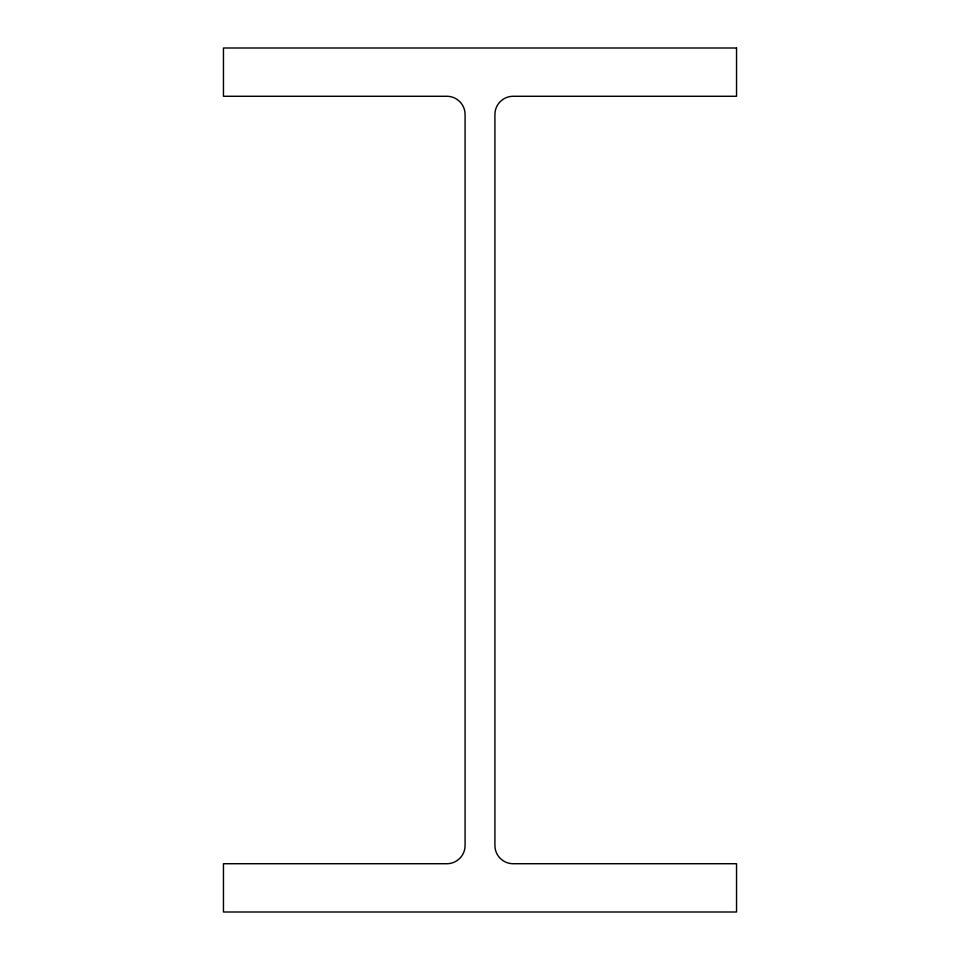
<?xml version="1.0" encoding="UTF-8"?>
<svg xmlns="http://www.w3.org/2000/svg" width="960" height="960" viewBox="0 0 960 960"><rect width="100%" height="100%" fill="white"/><g stroke="black" fill="none" stroke-linecap="round" stroke-linejoin="round"><path stroke-width="1.44" d="M736.536 48L223.464 48L223.464 96.276L446.868 96.276A18.216 18.216 0 0 1 465.084 114.492L465.084 845.508A18.216 18.216 0 0 1 446.868 863.724L223.464 863.724L223.464 912L736.536 912L736.536 863.724L513.132 863.724A18.216 18.216 0 0 1 494.916 845.508L494.916 114.492A18.216 18.216 0 0 1 513.132 96.276L736.536 96.276L736.536 48"/></g></svg>
